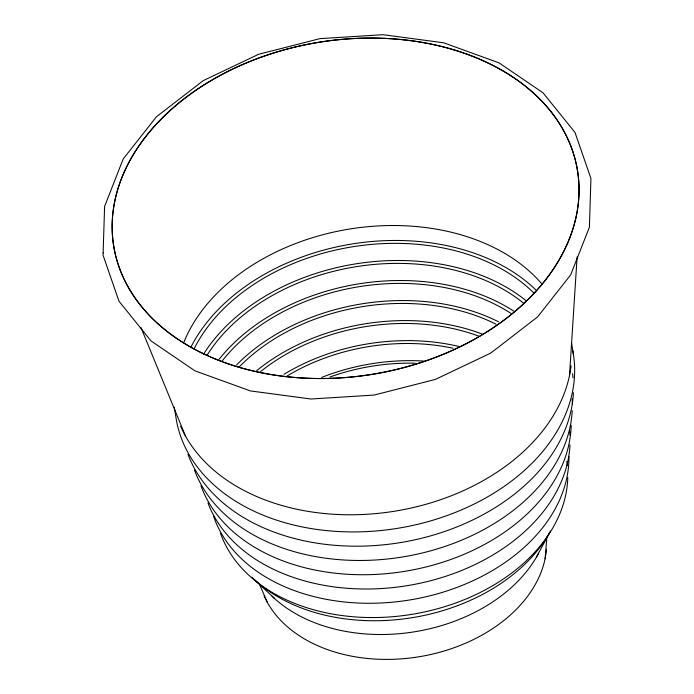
<?xml version="1.0" encoding="UTF-8"?>
<svg xmlns="http://www.w3.org/2000/svg" width="694" height="694" viewBox="0 0 694 694"><rect width="100%" height="100%" fill="white"/><g stroke="black" fill="none" stroke-linecap="round" stroke-linejoin="round"><path stroke-width="1.04" d="M569.488 375.627L577.122 256.91M545.085 558.783L546.881 537.234M536.436 557.126L548.85 533.99M255.062 580.21L274.408 598.358M259.495 584.209L267.39 602.479M140.96 327.49L185.489 436.049M571.509 342.749L573.496 354.86M174.298 407.326L175.946 417.415A201.225 144.014 -9.3 0 0 399.206 528.056A201.225 144.014 -9.3 0 0 572.767 350.644M550.481 531.092A171.704 122.89 -9.3 0 1 410.458 617.964A171.704 122.89 -9.3 0 1 251.87 577.182M538.544 553.318A153.148 109.609 -9.3 0 1 414.301 631.826A153.148 109.609 -9.3 0 1 272.039 596.129M546.508 549.249A145.523 104.143 -9.3 0 1 419.237 656.724A145.523 104.143 -9.3 0 1 264.05 595.79M183.901 342.133A197.755 141.533 -9.3 0 1 349.325 229.072A197.755 141.533 -9.3 0 1 541.858 283.941M569.557 430.072A185.324 132.632 -9.3 0 1 569.974 435.32M569.982 444.897A185.324 132.632 -9.3 0 1 406.519 585.771A185.324 132.632 -9.3 0 1 207.948 502.924M568.941 456.392A181.351 129.787 -9.3 0 1 411.117 599.737A181.351 129.787 -9.3 0 1 213.691 516.588M566.79 461.467A177.378 126.95 -9.3 0 1 567.328 465.691M567.779 477.541A177.378 126.95 -9.3 0 1 411.299 614.442A177.378 126.95 -9.3 0 1 220.51 533.27M571.093 365.859A201.225 144.014 -9.3 0 1 392.709 511.504A201.225 144.014 -9.3 0 1 180.622 426.229M572.524 373.658A197.243 141.168 -9.3 0 1 573.027 377.831M573.4 392.717A197.243 141.168 -9.3 0 1 399.38 542.751A197.243 141.168 -9.3 0 1 188.013 454.423M572.168 398.833A193.27 138.323 -9.3 0 1 572.368 404.186M572.238 410.666A193.27 138.323 -9.3 0 1 401.028 557.213A193.27 138.323 -9.3 0 1 194.476 470.107M571.205 425.353A189.297 135.477 -9.3 0 1 404.897 571.309A189.297 135.477 -9.3 0 1 200.939 485.783M239.612 366.536A181.854 130.151 -9.3 0 1 496.019 324.211M256.528 370.813A181.854 130.151 -9.3 0 1 482.512 334.17M236.55 364.966A185.827 132.996 -9.3 0 1 498.492 321.782M222.201 360.906A185.827 132.996 -9.3 0 1 510.793 313.289M219.157 359.266A189.809 135.842 -9.3 0 1 513.595 311.051M207.237 354.946A189.809 135.842 -9.3 0 1 523.84 303.425M203.68 353.983A193.782 138.687 -9.3 0 1 526.252 300.84M193.982 349.073A193.782 138.687 -9.3 0 1 351.502 246.951A193.782 138.687 -9.3 0 1 533.738 292.903M190.885 347.165A197.755 141.533 -9.3 0 1 351.095 244.132A197.755 141.533 -9.3 0 1 536.115 290.161M329.98 376.998A170.446 121.988 -9.3 0 1 415.012 363.222M321.643 377.449A173.908 124.46 -9.3 0 1 424.138 361.088M287.238 375.896A173.908 124.46 -9.3 0 1 453.104 348.249M284.028 374.3A177.881 127.306 -9.3 0 1 458.743 346.419M260.502 371.663A177.881 127.306 -9.3 0 1 478.955 336.208M103.128 252.946L103.076 255.236L118.986 301.231L151.006 340.936L194.945 370.83L250.387 390.922L310.947 399.007L374.031 395.086L435.346 379.427L490.71 353.107L537.581 316.915L570.65 274.911L589.406 227.216L590.924 178.471L575.014 132.476L542.994 92.762L499.055 62.876L443.613 42.776L383.053 34.7L319.969 38.621L258.654 54.271L203.29 80.591L156.419 116.792L123.35 158.796L122.56 160.592L104.594 206.491L103.128 252.946M251.341 370.57A234.945 168.148 -9.3 0 0 577.686 171.8A234.945 168.148 -9.3 0 0 207.775 82.551A234.945 168.148 -9.3 0 0 251.332 370.527A234.945 168.148 -9.3 0 0 577.677 171.756A234.945 168.148 -9.3 0 0 207.784 82.586A234.945 168.148 -9.3 0 0 251.341 370.57"/></g></svg>
